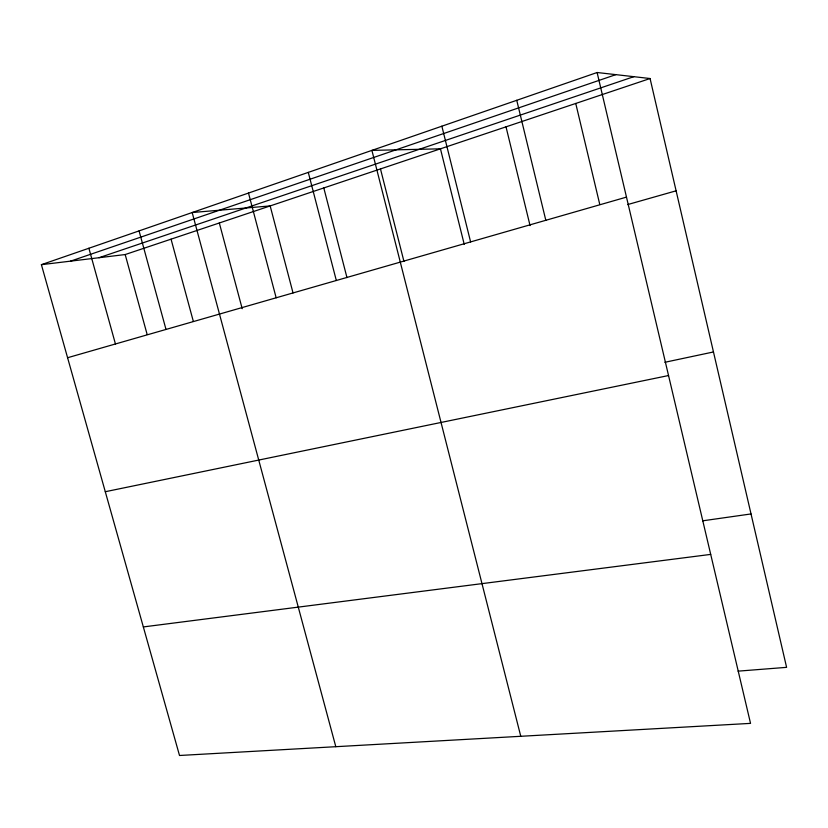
<?xml version="1.0" encoding="UTF-8"?>
<svg xmlns="http://www.w3.org/2000/svg" width="828" height="828" viewBox="0 0 828 828"><rect width="100%" height="100%" fill="white"/><g stroke="black" fill="none" stroke-linecap="round" stroke-linejoin="round"><path stroke-width="1.24" d="M597.112 72.512L750.541 723.372L179.51 755.488L41.4 264.67L597.112 72.512L650.073 78.525L786.6 667.347L738.09 671.146M70.546 261.151L615.835 74.644M98.998 257.715L633.803 76.683M41.4 264.67L125.183 254.548L650.073 78.525M67.585 357.727L626.485 197.116M627.655 204.578L676.114 190.813M664.832 362.291L713.477 351.962M105.291 491.718L668.548 375.539M702.661 520.822L751.027 513.94M143.337 626.931L710.703 554.398M88.886 248.245L115.444 343.972M125.183 254.548L147.105 334.326M139.073 230.898L166.004 329.451M171.054 239.168L193.297 321.233M335.806 746.701L192.179 212.527L270.166 205.934L293.029 292.926M219.316 222.98L242.2 308.699M248.493 193.059L276.159 297.79M308.285 172.39L336.323 280.506M323.8 187.946L346.973 277.608M380.476 168.933L403.95 261.41M520.771 736.289L371.907 150.386L440.455 148.823L464.229 244.353M441.862 126.198L470.604 241.921M506.011 126.839L530.065 225.609M516.744 100.302L545.818 220.3M575.75 103.459L599.782 204.506"/></g></svg>
